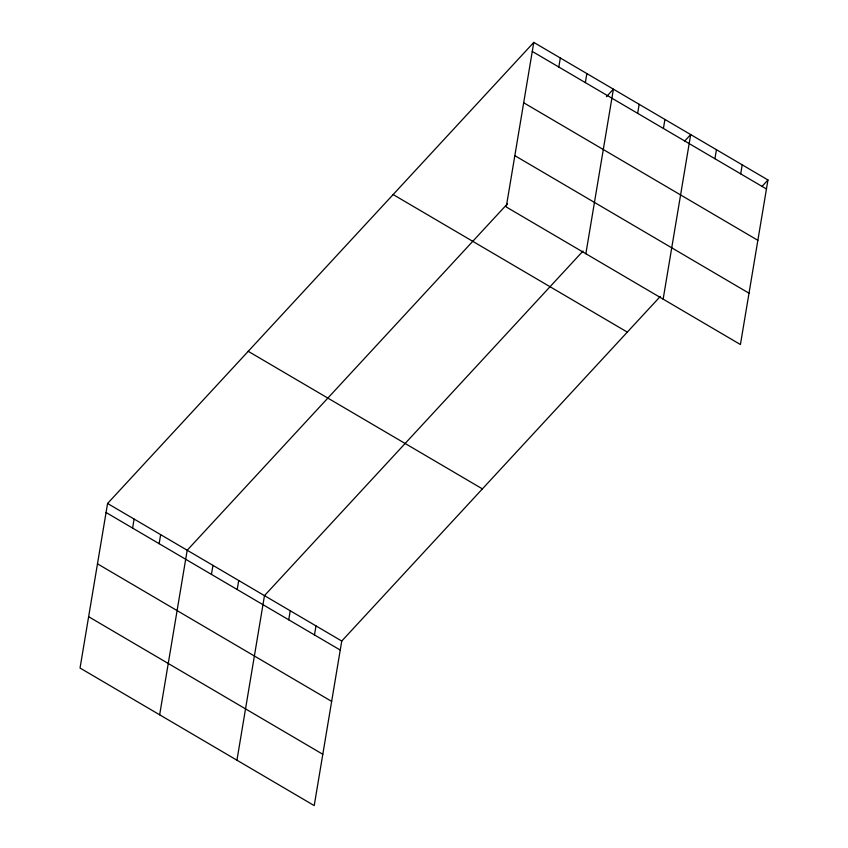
<?xml version="1.0" encoding="UTF-8"?>
<svg xmlns="http://www.w3.org/2000/svg" width="848" height="848" viewBox="0 0 848 848"><rect width="100%" height="100%" fill="white"/><g stroke="black" fill="none" stroke-linecap="round" stroke-linejoin="round"><path stroke-width="1.27" d="M533.784 42.4L506.245 206.965L740.421 344.532L767.959 179.967L533.784 42.4L107.579 503.468L80.041 668.033L314.216 805.6L341.755 641.035L660.306 296.429M132.606 528.092L134.111 519.061M159.148 543.685L160.654 534.653M159.657 714.811L187.196 550.246L507.486 203.753M211.449 574.403L212.954 565.372M237.207 589.54L238.712 580.509M236.942 760.2L264.481 595.635L583.032 251.029M288.723 619.803L290.239 610.772M314.491 634.929L315.997 625.898M558.811 67.024L560.327 57.993M585.353 82.606L586.858 73.585M585.862 253.732L613.401 89.167L606.458 96.683M637.654 113.335L639.159 104.304M663.412 128.461L664.927 119.441M663.147 299.132L690.685 134.567L684.612 141.139M714.938 158.724L716.443 149.704M740.696 173.861L742.201 164.83M761.886 186.539L767.959 179.967M532.268 51.431L766.454 188.987M523.682 102.756L757.868 240.323M514.831 155.64L749.017 293.207M393.133 194.552L627.319 332.119M248.22 351.316L482.406 488.883M107.579 503.468L341.755 641.035M106.064 512.499L340.249 650.066M97.478 563.825L331.653 701.391M88.627 616.708L322.812 754.275"/></g></svg>
